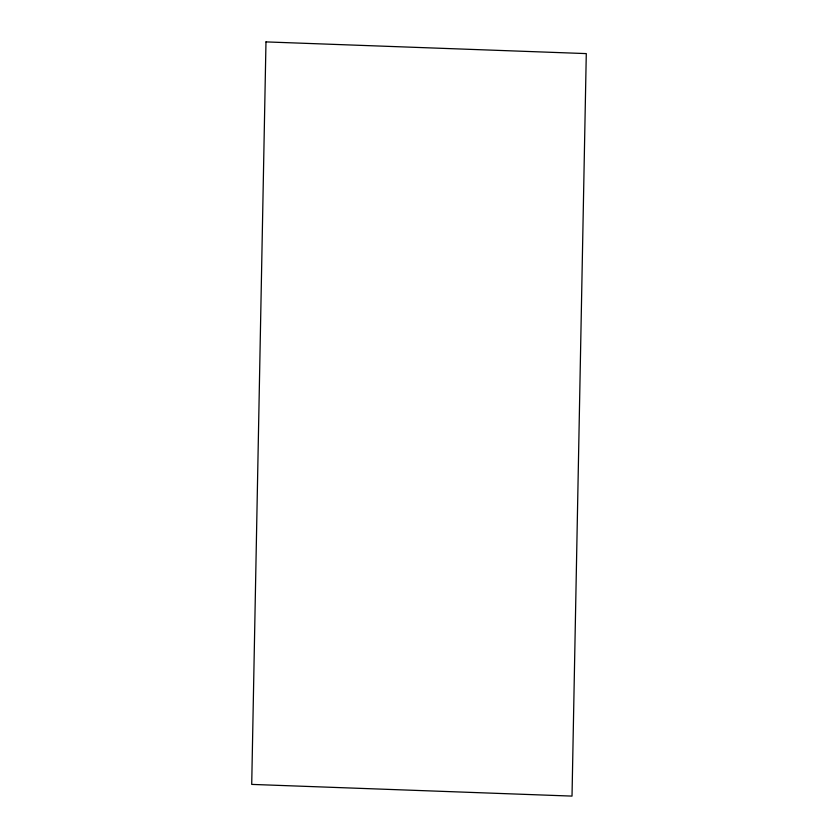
<?xml version="1.0" encoding="UTF-8"?>
<svg xmlns="http://www.w3.org/2000/svg" width="838" height="838" viewBox="0 0 838 838"><rect width="100%" height="100%" fill="white"/><g stroke="black" fill="none" stroke-linecap="round" stroke-linejoin="round"><path stroke-width="1.26" d="M265.981 41.9L251.714 784.399L572.019 796.1L586.286 53.601L265.981 41.9"/></g></svg>
